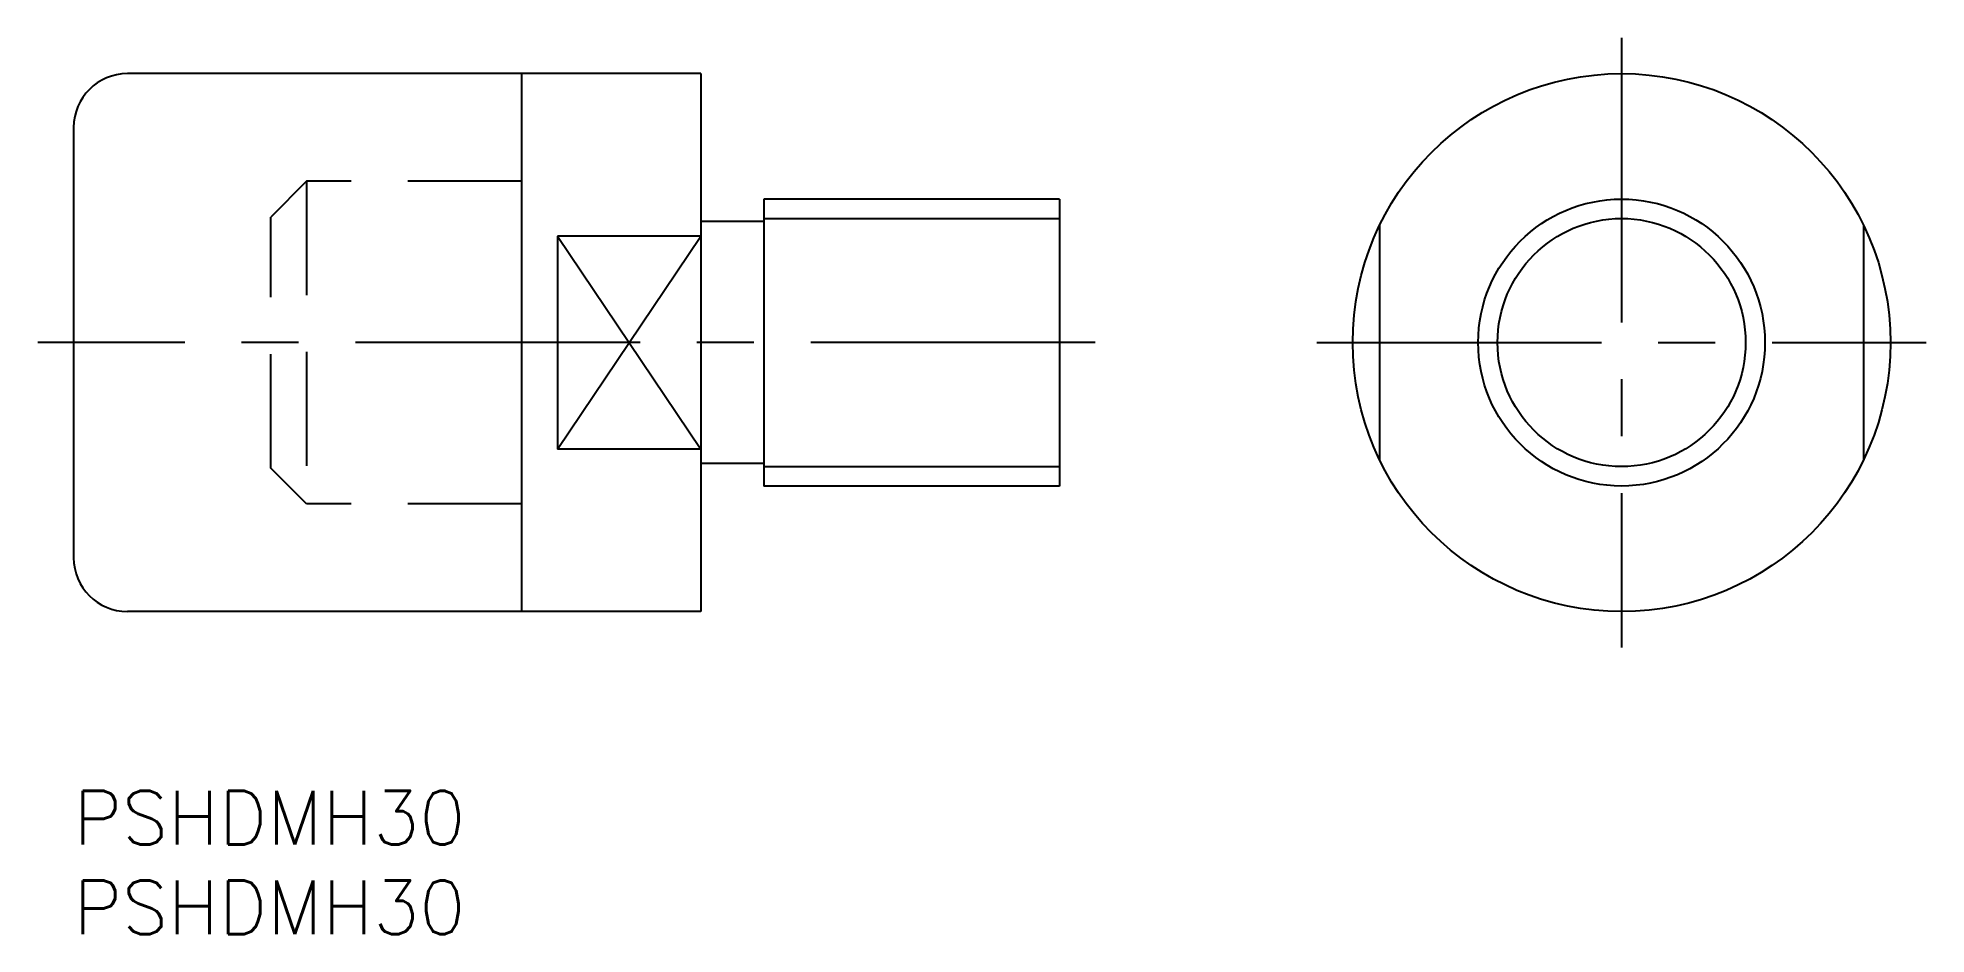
# Model space of a CAD drawing. Extents: x -2 to 103, y -8 to 42.
import ezdxf

# ---------------------------------------------------------------- set-up
doc = ezdxf.new("R2010")
doc.units = 0
doc.header["$LTSCALE"] = 0.5
doc.linetypes.add('CENTER', pattern=[50.8, 31.75, -6.35, 6.35, -6.35])
doc.linetypes.add('DASHED', pattern=[19.05, 12.7, -6.35])
for name, color, linetype in [('MSM_CENTER', 1, 'CENTER'), ('MSM_CONTINUOUS', 7, 'CONTINUOUS'), ('MSM_DASHED', 4, 'DASHED'), ('MSM_NARROW', 5, 'CONTINUOUS'), ('MSM_PART_NUMBER', 7, 'CONTINUOUS')]:
    doc.layers.add(name, color=color, linetype=linetype)
doc.styles.get("Standard").update_dxf_attribs({"font": 'txt.shx', "height": 3, "bigfont": 'bigfont.shx'})

# ---------------------------------------------------------------- blocks, each defined once
blk = doc.blocks.new('*U3')
at = {"layer": 'MSM_PART_NUMBER'}
blk.add_text('PSHDMH30', height=3, dxfattribs=at).set_placement((0, -3))
blk = doc.blocks.new('*U4')
at = {"layer": 'MSM_PART_NUMBER'}
blk.add_text('PSHDMH30', height=3, dxfattribs=at).set_placement((0, -8))

msp = doc.modelspace()

# ---------------------------------------------------------------- linework, layer by layer
at = {"layer": 'MSM_CENTER'}
for p, q in [((86.36, 42), (86.36, 8)), ((57, 25), (-2, 25)), ((69.36, 25), (103.36, 25))]:
    msp.add_line(p, q, dxfattribs=at)
at = {"layer": 'MSM_CONTINUOUS'}
for p, q in [((35, 40), (3, 40)), ((25, 10), (25, 40)), ((35, 40), (35, 10)), ((0, 37), (0, 13)), ((55, 33), (38.5, 33)), ((38.5, 33), (38.5, 17)), ((55, 33), (55, 17)), ((38.5, 31.75), (35, 31.75)), ((27, 30.94), (27, 19.06)), ((35, 30.94), (27, 30.94)), ((72.86, 31.54), (72.86, 18.46)), ((99.86, 31.54), (99.86, 18.46)), ((35, 19.06), (27, 19.06)), ((38.5, 18.25), (35, 18.25)), ((55, 17), (38.5, 17)), ((35, 10), (3, 10))]:
    msp.add_line(p, q, dxfattribs=at)
for radius in [15, 8]:
    msp.add_circle((86.36, 25), radius, dxfattribs=at)
for centre, start, end in [((3, 37), 90, 180), ((3, 13), 180, 270)]:
    msp.add_arc(centre, 3, start, end, dxfattribs=at)
at = {"layer": 'MSM_DASHED'}
for p, q in [((13, 34), (11, 32)), ((25, 34), (13, 34)), ((13, 34), (13, 16)), ((11, 18), (11, 32)), ((13, 16), (11, 18)), ((25, 16), (13, 16))]:
    msp.add_line(p, q, dxfattribs=at)
at = {"layer": 'MSM_NARROW'}
for p, q in [((38.5, 31.92), (55, 31.92)), ((27, 30.94), (35, 19.06)), ((27, 19.06), (35, 30.94)), ((38.5, 18.08), (55, 18.08))]:
    msp.add_line(p, q, dxfattribs=at)
msp.add_circle((86.36, 25), 6.92, dxfattribs=at)

# ---------------------------------------------------------------- block references
at = {"layer": 'MSM_CONTINUOUS'}
for name in ['*U3', '*U4']:
    msp.add_blockref(name, (0, 0), dxfattribs=at)

doc.saveas('drawing.dxf')
